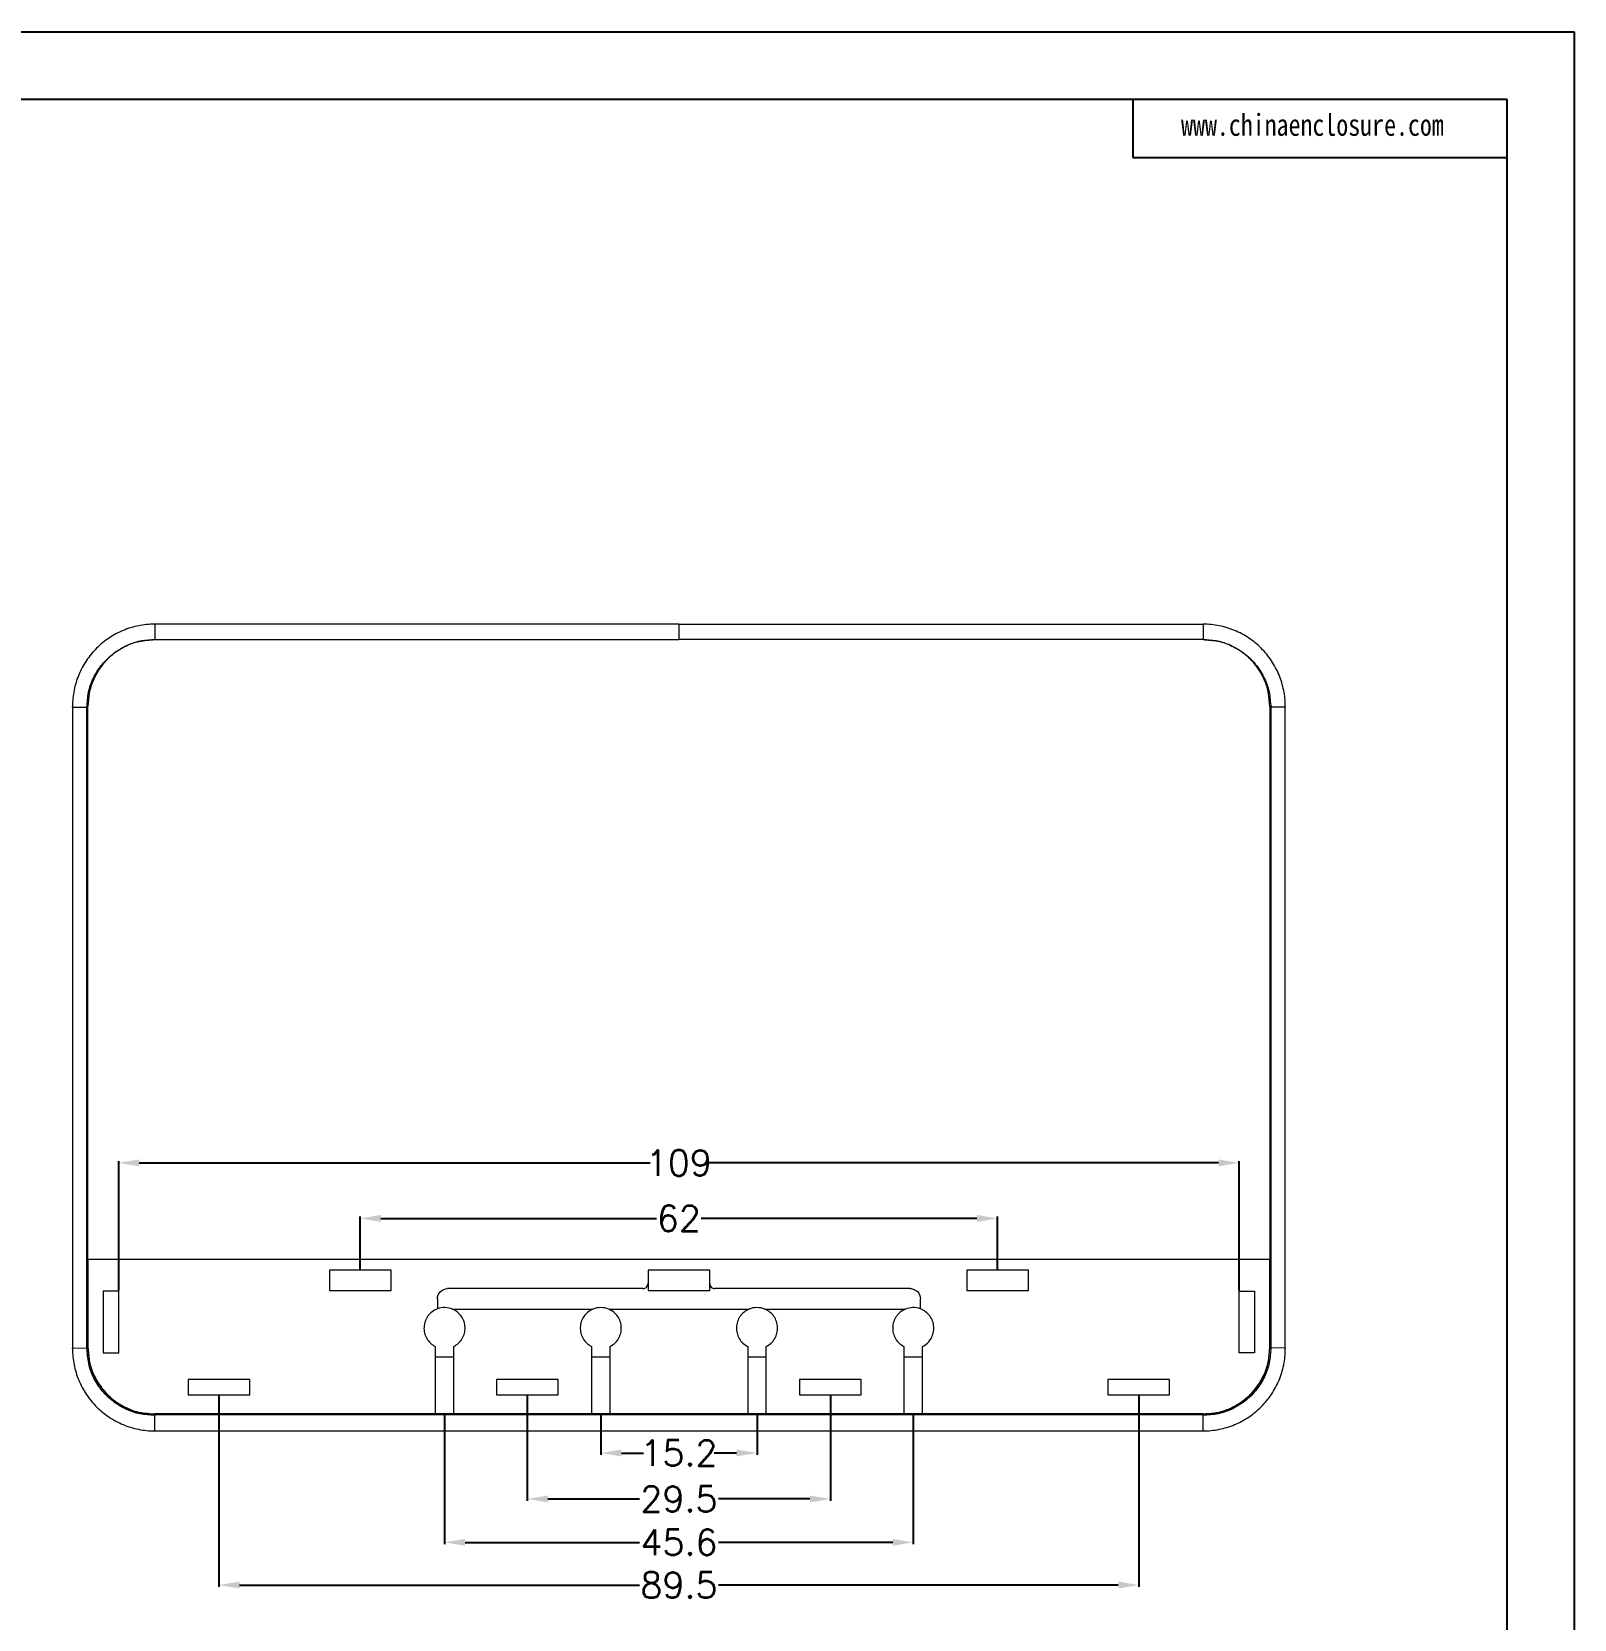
# Model space of a CAD drawing. Header units: inches. Extents: x 1765 to 3463, y 573 to 848.
# Drawn here: x 2416.3 to 2566.3, y 693.6 to 848.1 of the extents above; entities that cross this region are included whole.
import ezdxf

# ---------------------------------------------------------------- set-up
doc = ezdxf.new("R2010")
doc.units = ezdxf.units.IN
doc.layers.add('文字', color=81, linetype='Continuous')
doc.styles.get("Standard").update_dxf_attribs({"font": 'txt', "bigfont": 'gbcbig.shx'})
doc.styles.add('宋体', font='', dxfattribs={"width": 0.8, "height": 3.5})
doc.styles.get('宋体').set_extended_font_data('SimSun')
doc.dimstyles.new('2.5', dxfattribs={"dimtxt": 2.5, "dimasz": 2, "dimexe": 0.18, "dimexo": 0.0625, "dimgap": 0.09, "dimtad": 0, "dimzin": 12, "dimdsep": 46, "dimtxsty": 'Standard', "dimcen": 2, "dimclrd": 3, "dimclre": 3, "dimadec": 0, "dimazin": 0, "dimtfac": 1, "dimtofl": 0, "dimtmove": 0, "dimatfit": 3, "dimfxl": 1, "dimtolj": 1, "dimtzin": 0, "dimarcsym": 0})

# ---------------------------------------------------------------- blocks, each defined once
blk = doc.blocks.new('*D344')
at = {"color": 3, "lineweight": -2}
for p, q in [((2448.22, 727.64), (2448.22, 732.79)), ((2450.22, 732.61), (2477.04, 732.61)), ((2508.22, 732.61), (2481.39, 732.61)), ((2510.22, 727.64), (2510.22, 732.79))]:
    blk.add_line(p, q, dxfattribs=at)
at = {"color": 3}
for points in [[(2450.22, 732.94), (2450.22, 732.27), (2448.22, 732.61)], [(2508.22, 732.94), (2508.22, 732.27), (2510.22, 732.61)]]:
    blk.add_solid(points, dxfattribs=at)
at = {"layer": 'Defpoints', "color": 0}
for p in [(2510.22, 732.61), (2448.22, 727.58), (2510.22, 727.58)]:
    blk.add_point(p, dxfattribs=at)
at = {"color": 0, "insert": (2479.22, 732.61), "char_height": 2.5, "attachment_point": 5}
blk.add_mtext('\\A1;62', dxfattribs=at)
blk = doc.blocks.new('*D345')
at = {"color": 3, "lineweight": -2}
for p, q in [((2464.47, 715.37), (2464.47, 705.13)), ((2493.97, 715.37), (2493.97, 705.13)), ((2466.47, 705.31), (2475.38, 705.31)), ((2491.97, 705.31), (2483.06, 705.31))]:
    blk.add_line(p, q, dxfattribs=at)
at = {"color": 3}
for points in [[(2466.47, 705.65), (2466.47, 704.98), (2464.47, 705.31)], [(2491.97, 705.65), (2491.97, 704.98), (2493.97, 705.31)]]:
    blk.add_solid(points, dxfattribs=at)
at = {"layer": 'Defpoints', "color": 0}
for p in [(2464.47, 715.43), (2493.97, 715.43), (2493.97, 705.31)]:
    blk.add_point(p, dxfattribs=at)
at = {"color": 0, "insert": (2479.22, 705.31), "char_height": 2.5, "attachment_point": 5}
blk.add_mtext('\\A1;29.5', dxfattribs=at)
blk = doc.blocks.new('*D346')
at = {"color": 3, "lineweight": -2}
for p, q in [((2471.62, 713.52), (2471.62, 709.6)), ((2486.82, 713.52), (2486.82, 709.6)), ((2473.62, 709.78), (2475.79, 709.78)), ((2484.82, 709.78), (2482.64, 709.78))]:
    blk.add_line(p, q, dxfattribs=at)
at = {"color": 3}
for points in [[(2473.62, 710.12), (2473.62, 709.45), (2471.62, 709.78)], [(2484.82, 710.12), (2484.82, 709.45), (2486.82, 709.78)]]:
    blk.add_solid(points, dxfattribs=at)
at = {"layer": 'Defpoints', "color": 0}
for p in [(2471.62, 713.58), (2486.82, 713.58), (2486.82, 709.78)]:
    blk.add_point(p, dxfattribs=at)
at = {"color": 0, "insert": (2479.22, 709.78), "char_height": 2.5, "attachment_point": 5}
blk.add_mtext('\\A1;15.2', dxfattribs=at)
blk = doc.blocks.new('*D347')
at = {"color": 3, "lineweight": -2}
for p, q in [((2456.42, 713.52), (2456.42, 700.91)), ((2502.02, 713.52), (2502.02, 700.91)), ((2458.42, 701.09), (2475.38, 701.09)), ((2500.02, 701.09), (2483.06, 701.09))]:
    blk.add_line(p, q, dxfattribs=at)
at = {"color": 3}
for points in [[(2458.42, 701.42), (2458.42, 700.75), (2456.42, 701.09)], [(2500.02, 701.42), (2500.02, 700.75), (2502.02, 701.09)]]:
    blk.add_solid(points, dxfattribs=at)
at = {"layer": 'Defpoints', "color": 0}
for p in [(2456.42, 713.58), (2502.02, 713.58), (2502.02, 701.09)]:
    blk.add_point(p, dxfattribs=at)
at = {"color": 0, "insert": (2479.22, 701.09), "char_height": 2.5, "attachment_point": 5}
blk.add_mtext('\\A1;45.6', dxfattribs=at)
blk = doc.blocks.new('*D348')
at = {"color": 3, "lineweight": -2}
for p, q in [((2434.47, 715.37), (2434.47, 696.75)), ((2523.97, 715.37), (2523.97, 696.75)), ((2436.47, 696.93), (2475.38, 696.93)), ((2521.97, 696.93), (2483.06, 696.93))]:
    blk.add_line(p, q, dxfattribs=at)
at = {"color": 3}
for points in [[(2436.47, 697.27), (2436.47, 696.6), (2434.47, 696.93)], [(2521.97, 697.27), (2521.97, 696.6), (2523.97, 696.93)]]:
    blk.add_solid(points, dxfattribs=at)
at = {"layer": 'Defpoints', "color": 0}
for p in [(2434.47, 715.43), (2523.97, 715.43), (2523.97, 696.93)]:
    blk.add_point(p, dxfattribs=at)
at = {"color": 0, "insert": (2479.22, 696.93), "char_height": 2.5, "attachment_point": 5}
blk.add_mtext('\\A1;89.5', dxfattribs=at)
blk = doc.blocks.new('*D349')
at = {"color": 3, "lineweight": -2}
for p, q in [((2424.72, 725.58), (2424.72, 738.19)), ((2426.72, 738.01), (2476.42, 738.01)), ((2531.72, 738.01), (2482.02, 738.01)), ((2533.72, 725.58), (2533.72, 738.19))]:
    blk.add_line(p, q, dxfattribs=at)
at = {"color": 3}
for points in [[(2426.72, 738.35), (2426.72, 737.68), (2424.72, 738.01)], [(2531.72, 738.35), (2531.72, 737.68), (2533.72, 738.01)]]:
    blk.add_solid(points, dxfattribs=at)
at = {"layer": 'Defpoints', "color": 0}
for p in [(2533.72, 738.01), (2424.72, 725.52), (2533.72, 725.52)]:
    blk.add_point(p, dxfattribs=at)
at = {"color": 0, "insert": (2479.22, 738.01), "char_height": 2.5, "attachment_point": 5}
blk.add_mtext('\\A1;109', dxfattribs=at)

msp = doc.modelspace()

# ---------------------------------------------------------------- linework, layer by layer
for p, q in [((2177.232, 848.078), (2566.332, 848.078)), ((2566.332, 848.078), (2566.332, 572.957)), ((2187.301, 841.527), (2559.782, 841.527)), ((2523.39, 841.527), (2523.39, 835.841)), ((2559.782, 841.527), (2559.782, 579.507)), ((2523.39, 835.841), (2559.782, 835.841))]:
    msp.add_line(p, q)
at = {"color": 7, "linetype": 'Continuous', "lineweight": 15}
for p, q in [((2428.218, 790.433), (2428.218, 788.933)), ((2479.218, 790.433), (2428.218, 790.433)), ((2479.218, 790.433), (2530.218, 790.433)), ((2479.218, 790.433), (2479.218, 788.933)), ((2530.218, 790.433), (2530.218, 788.933)), ((2428.218, 788.933), (2479.218, 788.933)), ((2428.218, 788.933), (2428.218, 788.933)), ((2428.218, 788.933), (2479.218, 788.933)), ((2530.218, 788.933), (2479.218, 788.933)), ((2420.218, 782.372), (2420.218, 719.994)), ((2420.218, 782.372), (2421.62, 782.364)), ((2421.62, 782.364), (2421.725, 782.433)), ((2421.62, 728.683), (2421.62, 782.364)), ((2421.725, 728.633), (2421.725, 782.433)), ((2536.712, 782.433), (2536.712, 728.633)), ((2536.817, 782.364), (2536.712, 782.433)), ((2538.218, 782.372), (2536.817, 782.364)), ((2536.817, 782.364), (2536.817, 728.683)), ((2538.218, 719.994), (2538.218, 782.372)), ((2421.725, 728.633), (2421.62, 728.683)), ((2421.62, 720.002), (2421.62, 728.683)), ((2421.725, 728.633), (2536.712, 728.633)), ((2421.725, 728.633), (2421.725, 720.002)), ((2451.218, 727.58), (2445.218, 727.58)), ((2445.218, 727.58), (2445.218, 725.58)), ((2451.218, 725.58), (2451.218, 727.58)), ((2482.218, 727.58), (2476.218, 727.58)), ((2476.218, 727.58), (2476.218, 726.28)), ((2482.218, 726.28), (2482.218, 727.58)), ((2513.218, 727.58), (2507.218, 727.58)), ((2507.218, 727.58), (2507.218, 725.58)), ((2513.218, 725.58), (2513.218, 727.58)), ((2536.817, 728.683), (2536.712, 728.633)), ((2536.712, 720.002), (2536.712, 728.633)), ((2536.817, 728.683), (2536.817, 720.002)), ((2476.218, 726.28), (2476.218, 725.58)), ((2482.218, 725.58), (2482.218, 726.28)), ((2424.718, 725.521), (2423.218, 725.521)), ((2423.218, 725.521), (2423.218, 719.521)), ((2424.718, 719.521), (2424.718, 725.521)), ((2445.218, 725.58), (2451.218, 725.58)), ((2455.718, 724.78), (2455.718, 723.807)), ((2475.718, 725.78), (2456.718, 725.78)), ((2476.218, 725.58), (2482.218, 725.58)), ((2501.718, 725.78), (2482.718, 725.78)), ((2502.718, 723.807), (2502.718, 724.78)), ((2507.218, 725.58), (2513.218, 725.58)), ((2533.718, 719.521), (2533.718, 725.521)), ((2533.718, 725.521), (2535.218, 725.521)), ((2535.218, 725.521), (2535.218, 719.521)), ((2457.186, 723.78), (2470.851, 723.78)), ((2472.386, 723.78), (2486.051, 723.78)), ((2487.586, 723.78), (2501.251, 723.78)), ((2420.218, 719.994), (2421.62, 720.002)), ((2421.725, 720.002), (2421.62, 720.002)), ((2455.518, 720.147), (2455.518, 713.58)), ((2457.318, 713.58), (2457.318, 720.147)), ((2470.718, 720.147), (2470.718, 713.58)), ((2472.518, 713.58), (2472.518, 720.147)), ((2485.918, 720.147), (2485.918, 713.58)), ((2487.718, 713.58), (2487.718, 720.147)), ((2501.118, 720.147), (2501.118, 713.58)), ((2502.918, 713.58), (2502.918, 720.147)), ((2536.712, 720.002), (2536.817, 720.002)), ((2538.218, 719.994), (2536.817, 720.002)), ((2423.218, 719.521), (2424.718, 719.521)), ((2455.518, 719.147), (2457.318, 719.147)), ((2470.718, 719.147), (2472.518, 719.147)), ((2485.918, 719.147), (2487.718, 719.147)), ((2501.118, 719.147), (2502.918, 719.147)), ((2535.218, 719.521), (2533.718, 719.521)), ((2437.468, 716.933), (2431.468, 716.933)), ((2431.468, 716.933), (2431.468, 715.433)), ((2437.468, 715.433), (2437.468, 716.933)), ((2467.468, 716.933), (2461.468, 716.933)), ((2461.468, 716.933), (2461.468, 715.433)), ((2467.468, 715.433), (2467.468, 716.933)), ((2496.968, 716.933), (2490.968, 716.933)), ((2490.968, 716.933), (2490.968, 715.433)), ((2496.968, 715.433), (2496.968, 716.933)), ((2526.968, 716.933), (2520.968, 716.933)), ((2520.968, 716.933), (2520.968, 715.433)), ((2526.968, 715.433), (2526.968, 716.933)), ((2431.468, 715.433), (2437.468, 715.433)), ((2461.468, 715.433), (2467.468, 715.433)), ((2490.968, 715.433), (2496.968, 715.433)), ((2520.968, 715.433), (2526.968, 715.433)), ((2428.218, 713.58), (2428.218, 713.515)), ((2455.518, 713.58), (2428.218, 713.58)), ((2428.218, 713.515), (2428.218, 713.433)), ((2428.218, 713.515), (2530.218, 713.515)), ((2428.218, 711.933), (2428.218, 713.433)), ((2457.318, 713.58), (2455.518, 713.58)), ((2470.718, 713.58), (2457.318, 713.58)), ((2472.518, 713.58), (2470.718, 713.58)), ((2485.918, 713.58), (2472.518, 713.58)), ((2487.718, 713.58), (2485.918, 713.58)), ((2501.118, 713.58), (2487.718, 713.58)), ((2502.918, 713.58), (2501.118, 713.58)), ((2530.218, 713.58), (2502.918, 713.58)), ((2530.218, 713.58), (2530.218, 713.515)), ((2530.218, 713.433), (2530.218, 713.515)), ((2530.218, 711.933), (2530.218, 713.433)), ((2428.218, 711.933), (2530.218, 711.933))]:
    msp.add_line(p, q, dxfattribs=at)
for centre, start, end in [((2456.418, 721.933), 67.42905, 110.48732), ((2471.618, 721.933), 67.42905, 112.57095), ((2486.818, 721.933), 67.42905, 112.57095), ((2502.018, 721.933), 69.51268, 112.57095)]:
    msp.add_arc(centre, 2, start, end, dxfattribs=at)
for points, knots in [([(2428.218, 790.433), (2427.69, 790.433), (2427.17, 790.381), (2426.402, 790.229), (2426.149, 790.165), (2425.646, 790.013), (2425.396, 789.924), (2424.67, 789.622), (2424.21, 789.376), (2423.341, 788.796), (2422.929, 788.458), (2422.192, 787.721), (2421.861, 787.318), (2421.423, 786.663), (2421.287, 786.436), (2421.04, 785.975), (2420.929, 785.739), (2420.729, 785.259), (2420.641, 785.014), (2420.489, 784.513), (2420.425, 784.257), (2420.27, 783.483), (2420.218, 782.961), (2420.218, 782.433)], [0, 0, 0, 0, 0.125, 0.125, 0.1875, 0.1875, 0.25, 0.25, 0.375, 0.375, 0.5, 0.5, 0.625, 0.625, 0.6875, 0.6875, 0.75, 0.75, 0.8125, 0.8125, 0.875, 0.875, 1, 1, 1, 1]), ([(2538.218, 782.433), (2538.218, 782.961), (2538.167, 783.48), (2538.015, 784.246), (2537.951, 784.499), (2537.8, 785.001), (2537.71, 785.25), (2537.41, 785.976), (2537.165, 786.435), (2536.586, 787.304), (2536.248, 787.716), (2535.512, 788.454), (2535.109, 788.786), (2534.454, 789.225), (2534.227, 789.361), (2533.766, 789.609), (2533.53, 789.72), (2533.049, 789.92), (2532.803, 790.009), (2532.303, 790.161), (2532.046, 790.226), (2531.27, 790.381), (2530.747, 790.433), (2530.218, 790.433)], [0, 0, 0, 0, 0.125, 0.125, 0.1875, 0.1875, 0.25, 0.25, 0.375, 0.375, 0.5, 0.5, 0.625, 0.625, 0.6875, 0.6875, 0.75, 0.75, 0.8125, 0.8125, 0.875, 0.875, 1, 1, 1, 1]), ([(2421.62, 782.364), (2421.673, 782.845), (2421.703, 783.817), (2422.211, 785.193), (2422.968, 786.432), (2424.003, 787.491), (2425.266, 788.297), (2426.701, 788.844), (2427.718, 788.876), (2428.218, 788.933)], [0, 0, 0, 0, 0.1405883, 0.2803546, 0.4205539, 0.5602918, 0.7067636, 0.8536012, 1, 1, 1, 1]), ([(2428.218, 788.933), (2427.8, 788.885), (2427.375, 788.866), (2426.752, 788.769), (2426.547, 788.724), (2426.143, 788.606), (2425.944, 788.534), (2425.551, 788.367), (2425.357, 788.272), (2424.981, 788.069), (2424.799, 787.96), (2424.268, 787.607), (2423.936, 787.339), (2423.327, 786.732), (2423.059, 786.402), (2422.707, 785.872), (2422.597, 785.689), (2422.394, 785.313), (2422.3, 785.119), (2422.049, 784.532), (2421.924, 784.129), (2421.789, 783.291), (2421.772, 782.859), (2421.725, 782.433)], [0, 0, 0, 0, 0.125, 0.125, 0.1875, 0.1875, 0.25, 0.25, 0.3125, 0.3125, 0.375, 0.375, 0.5, 0.5, 0.625, 0.625, 0.6875, 0.6875, 0.75, 0.75, 0.875, 0.875, 1, 1, 1, 1]), ([(2536.712, 782.433), (2536.664, 782.851), (2536.645, 783.276), (2536.549, 783.898), (2536.504, 784.102), (2536.387, 784.506), (2536.315, 784.704), (2536.149, 785.097), (2536.054, 785.291), (2535.852, 785.667), (2535.743, 785.849), (2535.393, 786.38), (2535.125, 786.713), (2534.519, 787.324), (2534.19, 787.593), (2533.661, 787.946), (2533.478, 788.056), (2533.102, 788.26), (2532.908, 788.354), (2532.32, 788.607), (2531.916, 788.733), (2531.077, 788.869), (2530.645, 788.886), (2530.218, 788.933)], [0, 0, 0, 0, 0.125, 0.125, 0.1875, 0.1875, 0.25, 0.25, 0.3125, 0.3125, 0.375, 0.375, 0.5, 0.5, 0.625, 0.625, 0.6875, 0.6875, 0.75, 0.75, 0.875, 0.875, 1, 1, 1, 1]), ([(2530.218, 788.933), (2530.699, 788.88), (2531.672, 788.851), (2533.05, 788.349), (2534.293, 787.599), (2535.359, 786.571), (2536.172, 785.314), (2536.726, 783.881), (2536.759, 782.864), (2536.817, 782.364)], [0, 0, 0, 0, 0.1406982, 0.28047665, 0.42070764, 0.56044909, 0.70687852, 0.85367231, 1, 1, 1, 1]), ([(2475.718, 725.78), (2475.85, 725.78), (2475.98, 725.834), (2476.164, 726.019), (2476.218, 726.148), (2476.218, 726.28)], [0, 0, 0, 0, 0.5, 0.5, 1, 1, 1, 1]), ([(2482.218, 726.28), (2482.218, 726.148), (2482.272, 726.019), (2482.457, 725.834), (2482.586, 725.78), (2482.718, 725.78)], [0, 0, 0, 0, 0.5, 0.5, 1, 1, 1, 1]), ([(2455.718, 724.78), (2455.718, 724.912), (2455.744, 725.042), (2455.844, 725.284), (2455.919, 725.394), (2456.195, 725.671), (2456.454, 725.78), (2456.718, 725.78)], [0, 0, 0, 0, 0.25, 0.25, 0.5, 0.5, 1, 1, 1, 1]), ([(2501.718, 725.78), (2501.85, 725.78), (2501.98, 725.754), (2502.222, 725.654), (2502.333, 725.579), (2502.61, 725.303), (2502.718, 725.044), (2502.718, 724.78)], [0, 0, 0, 0, 0.25, 0.25, 0.5, 0.5, 1, 1, 1, 1]), ([(2455.718, 723.807), (2455.538, 723.739), (2455.365, 723.644), (2455.058, 723.412), (2454.92, 723.272), (2454.692, 722.962), (2454.6, 722.788), (2454.47, 722.425), (2454.432, 722.234), (2454.411, 721.848), (2454.428, 721.656), (2454.519, 721.278), (2454.59, 721.099), (2454.784, 720.764), (2454.905, 720.611), (2455.185, 720.347), (2455.347, 720.234), (2455.518, 720.147)], [0, 0, 0, 0, 0.125, 0.125, 0.25, 0.25, 0.375, 0.375, 0.5, 0.5, 0.625, 0.625, 0.75, 0.75, 0.875, 0.875, 1, 1, 1, 1]), ([(2457.318, 720.147), (2457.488, 720.232), (2457.646, 720.343), (2457.923, 720.602), (2458.042, 720.751), (2458.237, 721.08), (2458.309, 721.255), (2458.403, 721.624), (2458.424, 721.817), (2458.41, 722.198), (2458.376, 722.384), (2458.255, 722.747), (2458.17, 722.917), (2457.954, 723.229), (2457.822, 723.37), (2457.528, 723.608), (2457.361, 723.707), (2457.186, 723.78)], [0, 0, 0, 0, 0.125, 0.125, 0.25, 0.25, 0.375, 0.375, 0.5, 0.5, 0.625, 0.625, 0.75, 0.75, 0.875, 0.875, 1, 1, 1, 1]), ([(2470.851, 723.78), (2470.675, 723.707), (2470.509, 723.608), (2470.214, 723.37), (2470.082, 723.228), (2469.867, 722.917), (2469.78, 722.744), (2469.661, 722.384), (2469.626, 722.195), (2469.613, 721.815), (2469.633, 721.626), (2469.727, 721.255), (2469.799, 721.08), (2469.993, 720.752), (2470.113, 720.602), (2470.39, 720.343), (2470.549, 720.232), (2470.718, 720.147)], [0, 0, 0, 0, 0.125, 0.125, 0.25, 0.25, 0.375, 0.375, 0.5, 0.5, 0.625, 0.625, 0.75, 0.75, 0.875, 0.875, 1, 1, 1, 1]), ([(2472.518, 720.147), (2472.688, 720.232), (2472.846, 720.343), (2473.123, 720.602), (2473.242, 720.751), (2473.437, 721.08), (2473.509, 721.255), (2473.603, 721.624), (2473.624, 721.817), (2473.61, 722.198), (2473.576, 722.384), (2473.455, 722.747), (2473.37, 722.917), (2473.154, 723.229), (2473.022, 723.37), (2472.728, 723.608), (2472.561, 723.707), (2472.386, 723.78)], [0, 0, 0, 0, 0.125, 0.125, 0.25, 0.25, 0.375, 0.375, 0.5, 0.5, 0.625, 0.625, 0.75, 0.75, 0.875, 0.875, 1, 1, 1, 1]), ([(2486.051, 723.78), (2485.875, 723.707), (2485.709, 723.608), (2485.414, 723.37), (2485.282, 723.228), (2485.067, 722.917), (2484.98, 722.744), (2484.861, 722.384), (2484.826, 722.195), (2484.813, 721.815), (2484.833, 721.626), (2484.927, 721.255), (2484.999, 721.08), (2485.193, 720.752), (2485.313, 720.602), (2485.59, 720.343), (2485.749, 720.232), (2485.918, 720.147)], [0, 0, 0, 0, 0.125, 0.125, 0.25, 0.25, 0.375, 0.375, 0.5, 0.5, 0.625, 0.625, 0.75, 0.75, 0.875, 0.875, 1, 1, 1, 1]), ([(2487.718, 720.147), (2487.888, 720.232), (2488.046, 720.343), (2488.323, 720.602), (2488.442, 720.751), (2488.637, 721.08), (2488.709, 721.255), (2488.803, 721.624), (2488.824, 721.817), (2488.81, 722.198), (2488.776, 722.384), (2488.655, 722.747), (2488.57, 722.917), (2488.354, 723.229), (2488.222, 723.37), (2487.928, 723.608), (2487.761, 723.707), (2487.586, 723.78)], [0, 0, 0, 0, 0.125, 0.125, 0.25, 0.25, 0.375, 0.375, 0.5, 0.5, 0.625, 0.625, 0.75, 0.75, 0.875, 0.875, 1, 1, 1, 1]), ([(2501.251, 723.78), (2501.075, 723.707), (2500.909, 723.608), (2500.614, 723.37), (2500.482, 723.228), (2500.267, 722.917), (2500.18, 722.744), (2500.061, 722.384), (2500.026, 722.195), (2500.013, 721.815), (2500.033, 721.626), (2500.127, 721.255), (2500.199, 721.08), (2500.393, 720.752), (2500.513, 720.602), (2500.79, 720.343), (2500.949, 720.232), (2501.118, 720.147)], [0, 0, 0, 0, 0.125, 0.125, 0.25, 0.25, 0.375, 0.375, 0.5, 0.5, 0.625, 0.625, 0.75, 0.75, 0.875, 0.875, 1, 1, 1, 1]), ([(2502.918, 720.147), (2503.09, 720.234), (2503.251, 720.346), (2503.532, 720.611), (2503.652, 720.763), (2503.846, 721.099), (2503.918, 721.277), (2504.008, 721.655), (2504.026, 721.851), (2504.005, 722.237), (2503.967, 722.426), (2503.835, 722.792), (2503.745, 722.961), (2503.515, 723.274), (2503.378, 723.412), (2503.071, 723.645), (2502.899, 723.739), (2502.718, 723.807)], [0, 0, 0, 0, 0.125, 0.125, 0.25, 0.25, 0.375, 0.375, 0.5, 0.5, 0.625, 0.625, 0.75, 0.75, 0.875, 0.875, 1, 1, 1, 1]), ([(2420.218, 719.933), (2420.218, 719.405), (2420.27, 718.886), (2420.422, 718.121), (2420.485, 717.868), (2420.637, 717.366), (2420.726, 717.116), (2421.027, 716.39), (2421.272, 715.931), (2421.851, 715.062), (2422.188, 714.65), (2422.925, 713.912), (2423.327, 713.581), (2423.982, 713.142), (2424.209, 713.005), (2424.671, 712.758), (2424.907, 712.646), (2425.388, 712.446), (2425.633, 712.358), (2426.134, 712.205), (2426.39, 712.14), (2427.166, 711.985), (2427.689, 711.933), (2428.218, 711.933)], [0, 0, 0, 0, 0.125, 0.125, 0.1875, 0.1875, 0.25, 0.25, 0.375, 0.375, 0.5, 0.5, 0.625, 0.625, 0.6875, 0.6875, 0.75, 0.75, 0.8125, 0.8125, 0.875, 0.875, 1, 1, 1, 1]), ([(2428.218, 713.433), (2427.737, 713.486), (2426.765, 713.515), (2425.386, 714.017), (2424.143, 714.767), (2423.078, 715.795), (2422.264, 717.053), (2421.711, 718.485), (2421.678, 719.502), (2421.62, 720.002)], [0, 0, 0, 0, 0.1406982, 0.2804766, 0.4207076, 0.5604491, 0.7068785, 0.8536723, 1, 1, 1, 1]), ([(2421.725, 720.055), (2421.73, 720.008), (2421.741, 719.903), (2421.761, 719.694), (2421.792, 719.323), (2421.844, 718.802), (2421.978, 718.186), (2422.196, 717.59), (2422.475, 717.018), (2422.911, 716.287), (2423.583, 715.457), (2424.412, 714.781), (2425.144, 714.344), (2425.719, 714.064), (2426.317, 713.841), (2426.825, 713.724), (2427.246, 713.669), (2427.566, 713.638), (2427.845, 713.615), (2428.059, 713.597), (2428.166, 713.586), (2428.218, 713.58)], [0, 0, 0, 0, 0.01396256, 0.03097397, 0.06199002, 0.12383952, 0.18541493, 0.24755274, 0.31047178, 0.3729754, 0.49825111, 0.62334421, 0.6860269, 0.74910876, 0.81152683, 0.87379705, 0.90201662, 0.93676092, 0.96838014, 0.98454821, 1, 1, 1, 1]), ([(2421.725, 720.003), (2421.773, 719.585), (2421.792, 719.161), (2421.921, 718.333), (2422.039, 717.93), (2422.289, 717.342), (2422.384, 717.148), (2422.586, 716.773), (2422.695, 716.591), (2423.046, 716.061), (2423.314, 715.728), (2423.92, 715.12), (2424.249, 714.851), (2424.779, 714.499), (2424.962, 714.39), (2425.338, 714.186), (2425.532, 714.092), (2426.119, 713.84), (2426.522, 713.715), (2427.36, 713.58), (2427.792, 713.563), (2428.218, 713.515)], [0, 0, 0, 0, 0.125, 0.125, 0.25, 0.25, 0.3125, 0.3125, 0.375, 0.375, 0.5, 0.5, 0.625, 0.625, 0.6875, 0.6875, 0.75, 0.75, 0.875, 0.875, 1, 1, 1, 1]), ([(2530.218, 713.58), (2530.266, 713.585), (2530.371, 713.597), (2530.581, 713.616), (2530.954, 713.648), (2531.478, 713.7), (2532.097, 713.834), (2532.696, 714.052), (2533.27, 714.331), (2534.003, 714.767), (2534.836, 715.439), (2535.513, 716.266), (2535.949, 716.996), (2536.229, 717.568), (2536.451, 718.164), (2536.568, 718.669), (2536.623, 719.088), (2536.654, 719.406), (2536.677, 719.684), (2536.695, 719.897), (2536.706, 720.003), (2536.712, 720.055)], [0, 0, 0, 0, 0.0140269, 0.0310834, 0.0622116, 0.1242785, 0.1860448, 0.2483471, 0.3114216, 0.3740459, 0.4994244, 0.6244423, 0.6870246, 0.7499556, 0.8121953, 0.874264, 0.9024001, 0.9369987, 0.9684988, 0.9846116, 1, 1, 1, 1]), ([(2530.218, 713.515), (2530.637, 713.564), (2531.061, 713.583), (2531.891, 713.711), (2532.294, 713.83), (2532.883, 714.08), (2533.077, 714.174), (2533.453, 714.377), (2533.635, 714.486), (2534.166, 714.837), (2534.499, 715.105), (2535.108, 715.711), (2535.376, 716.04), (2535.729, 716.569), (2535.838, 716.751), (2536.041, 717.127), (2536.135, 717.321), (2536.387, 717.907), (2536.512, 718.309), (2536.648, 719.146), (2536.665, 719.577), (2536.712, 720.003)], [0, 0, 0, 0, 0.125, 0.125, 0.25, 0.25, 0.3125, 0.3125, 0.375, 0.375, 0.5, 0.5, 0.625, 0.625, 0.6875, 0.6875, 0.75, 0.75, 0.875, 0.875, 1, 1, 1, 1]), ([(2536.817, 720.002), (2536.763, 719.522), (2536.733, 718.55), (2536.226, 717.173), (2535.468, 715.935), (2534.433, 714.876), (2533.171, 714.07), (2531.736, 713.522), (2530.719, 713.491), (2530.218, 713.433)], [0, 0, 0, 0, 0.1405883, 0.2803546, 0.4205539, 0.5602918, 0.7067636, 0.8536012, 1, 1, 1, 1]), ([(2530.218, 711.933), (2530.747, 711.933), (2531.267, 711.985), (2532.034, 712.138), (2532.288, 712.201), (2532.791, 712.354), (2533.04, 712.443), (2533.767, 712.744), (2534.226, 712.99), (2535.096, 713.571), (2535.507, 713.908), (2536.245, 714.646), (2536.576, 715.048), (2537.014, 715.704), (2537.15, 715.931), (2537.396, 716.392), (2537.508, 716.627), (2537.707, 717.108), (2537.795, 717.353), (2537.948, 717.853), (2538.012, 718.109), (2538.167, 718.883), (2538.218, 719.405), (2538.218, 719.933)], [0, 0, 0, 0, 0.125, 0.125, 0.1875, 0.1875, 0.25, 0.25, 0.375, 0.375, 0.5, 0.5, 0.625, 0.625, 0.6875, 0.6875, 0.75, 0.75, 0.8125, 0.8125, 0.875, 0.875, 1, 1, 1, 1])]:
    msp.add_open_spline(points, degree=3, knots=knots, dxfattribs=at)
for points in [[(2420.218, 782.372), (2420.218, 782.393), (2420.218, 782.413), (2420.218, 782.433)], [(2538.218, 782.433), (2538.218, 782.413), (2538.218, 782.393), (2538.218, 782.372)], [(2420.218, 719.933), (2420.218, 719.954), (2420.218, 719.974), (2420.218, 719.994)], [(2538.218, 719.994), (2538.218, 719.974), (2538.218, 719.954), (2538.218, 719.933)]]:
    msp.add_open_spline(points, degree=3, dxfattribs=at)

# ---------------------------------------------------------------- texts
at = {"layer": '文字', "color": 0, "insert": (2528.078, 840.087), "char_height": 2.13498, "width": 37.50953, "attachment_point": 1, "style": '宋体'}
msp.add_mtext('www.chinaenclosure.com', dxfattribs=at)

# ---------------------------------------------------------------- dimensions: what is measured, and where the dimension line sits
for base, p1, p2, picture, middle in [((2533.718, 738.015), (2424.718, 725.521), (2533.718, 725.521), '*D349', (2479.218, 738.015)), ((2510.218, 732.608), (2448.218, 727.58), (2510.218, 727.58), '*D344', (2479.218, 732.608)), ((2523.968, 696.932), (2434.468, 715.433), (2523.968, 715.433), '*D348', (2479.218, 696.932)), ((2493.968, 705.313), (2464.468, 715.433), (2493.968, 715.433), '*D345', (2479.218, 705.313)), ((2502.018, 701.088), (2456.418, 713.58), (2502.018, 713.58), '*D347', (2479.218, 701.088)), ((2486.818, 709.784), (2471.618, 713.58), (2486.818, 713.58), '*D346', (2479.218, 709.784))]:
    dim = msp.add_linear_dim(base=base, p1=p1, p2=p2, dimstyle='2.5')
    dim.commit()
    dim.dimension.update_dxf_attribs({"geometry": picture, "text_midpoint": middle})

doc.saveas('drawing.dxf')
